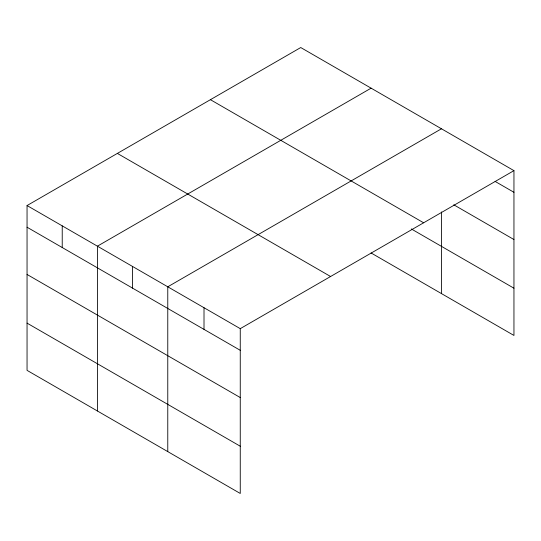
<?xml version="1.0" encoding="UTF-8"?>
<svg xmlns="http://www.w3.org/2000/svg" width="541" height="541" viewBox="0 0 541 541"><rect width="100%" height="100%" fill="white"/><g stroke="black" fill="none" stroke-linecap="round" stroke-linejoin="round"><path stroke-width="0.81" d="M513.95 170.638L300.742 47.54L27.05 205.553L27.05 370.362L240.258 493.46L240.258 328.651L513.95 170.638L513.95 335.447L371.099 252.972M371.099 88.163L97.407 246.175L97.407 410.984M441.456 128.785L167.771 286.798L167.771 451.607M495.103 181.418L513.95 192.298M453.784 204.802L513.95 239.535M210.422 99.686L423.63 222.784M411.302 228.944L513.95 288.204M117.37 153.414L330.578 276.505M27.05 205.553L240.258 328.651M27.05 227.22L240.258 350.311M27.05 274.456L240.258 397.554M27.05 323.126L240.258 446.224M441.456 211.95L441.456 293.594M204.011 307.728L204.011 329.388M132.586 266.49L132.586 288.15M62.229 225.868L62.229 247.528"/></g></svg>
